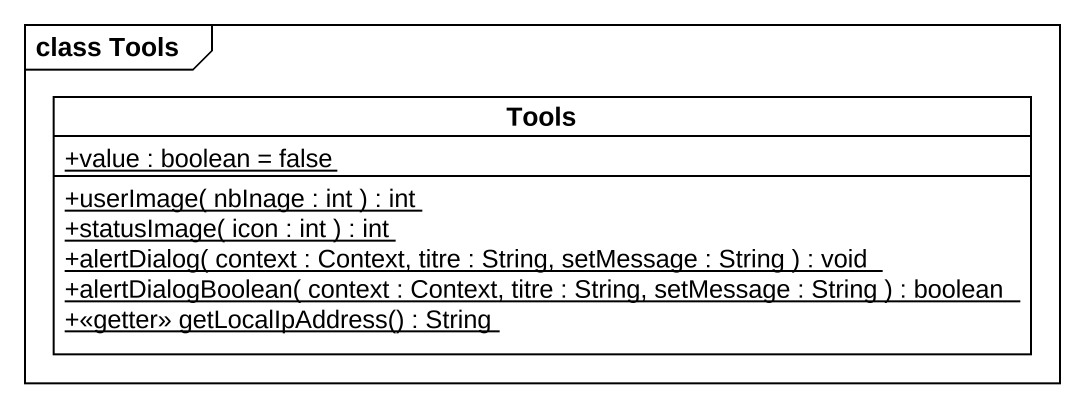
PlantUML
@startuml
mainframe class Tools
hide circle
hide empty members
skinparam classAttributeIconSize 0
class Tools {
  {static} +value : boolean = false
  {static} +userImage( nbInage : int ) : int
  {static} +statusImage( icon : int ) : int
  {static} +alertDialog( context : Context, titre : String, setMessage : String ) : void
  {static} +alertDialogBoolean( context : Context, titre : String, setMessage : String ) : boolean
  {static} +<<getter>> getLocalIpAddress() : String
}
@enduml
